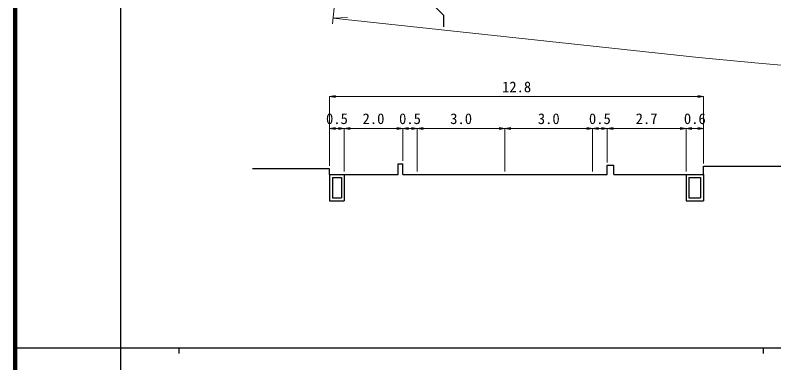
# Model space of a CAD drawing. Units: millimetres at full size, sheet at 1:1000, with parts at other scales. Extents: x 40000 to 680000, y 20000 to 380000.
# Drawn here: x 40000 to 169844, y 202409 to 261946 of the extents above; entities that cross this region are included whole.
import ezdxf
from ezdxf.enums import TextEntityAlignment as Align

# ---------------------------------------------------------------- set-up
doc = ezdxf.new("R2010")
doc.units = ezdxf.units.MM
doc.header["$LTSCALE"] = 1000
for name, color, linetype, lineweight in [('M-BGD', 7, 'Continuous', 25), ('M-STR-HTXT', 7, 'Continuous', 13), ('M-STR-STRC', 7, 'Continuous', 25), ('M-TTL', 2, 'Continuous', 140), ('M-TTL-BAND', 7, 'Continuous', 25)]:
    doc.layers.add(name, color=color, linetype=linetype, lineweight=lineweight)
doc.styles.add('ＭＳ ゴシック', font='')
doc.styles.get('ＭＳ ゴシック').set_extended_font_data('MS Gothic')

# ---------------------------------------------------------------- blocks, each defined once
blk = doc.blocks.new('open_arrow')
at = {"color": 0, "linetype": 'Continuous', "lineweight": -2}
blk.add_lwpolyline([(7.5, 1.25), (0, 0), (7.5, -1.25)], dxfattribs=at)

msp = doc.modelspace()

# ---------------------------------------------------------------- linework, layer by layer
at = {"layer": 'M-BGD'}
for p, q in [((105573, 236492), (106323, 236492)), ((105573, 234672), (105573, 236492)), ((106323, 234672), (106323, 236492)), ((141323, 236239), (142473, 236239)), ((141323, 234672), (141323, 236239)), ((142473, 234672), (142473, 236239)), ((93823, 234672), (93823, 230172)), ((94323, 234172), (95823, 234172)), ((94323, 234172), (94323, 230672)), ((95823, 234172), (95823, 230672)), ((96323, 234672), (96323, 230172)), ((154823, 234672), (154823, 230172)), ((155323, 234172), (155323, 230672)), ((155323, 234172), (157323, 234172)), ((157323, 234172), (157323, 230672)), ((157823, 234672), (157823, 230172)), ((93823, 230172), (96323, 230172)), ((94323, 230672), (95823, 230672)), ((154823, 230172), (157823, 230172)), ((155323, 230672), (157323, 230672))]:
    msp.add_line(p, q, dxfattribs=at)
for points in [[(93823, 234672), (93823, 235650), (80592, 235650)], [(142473, 234672), (154823, 234672), (157823, 234672), (157823, 236059), (172224, 236059)], [(93823, 234672), (96323, 234672), (105573, 234672)], [(106323, 234672), (108823, 234672), (123823, 234672), (138823, 234672), (141323, 234672)]]:
    msp.add_lwpolyline(points, dxfattribs=at)
at = {"layer": 'M-STR-HTXT'}
for p, q in [((97033, 288236), (94339, 260450)), ((94435, 261445), (96889, 261524)), ((93823, 236150), (93823, 248005)), ((157823, 248004), (93823, 248004)), ((157823, 236559), (157823, 248005)), ((93823, 242561), (96323, 242561)), ((96323, 235172), (96323, 242562)), ((96323, 242561), (106323, 242561)), ((106323, 236992), (106323, 242562)), ((106323, 242561), (108823, 242561)), ((108823, 235172), (108823, 242562)), ((108823, 242561), (123823, 242561)), ((123823, 235172), (123823, 242562)), ((123823, 242561), (138823, 242561)), ((138823, 235172), (138823, 242562)), ((138823, 242561), (141323, 242561)), ((141323, 236739), (141323, 242562)), ((141323, 242561), (154823, 242561)), ((154823, 235172), (154823, 242562)), ((154823, 242561), (157823, 242561))]:
    msp.add_line(p, q, dxfattribs=at)
msp.add_lwpolyline([(94435, 261445), (156969, 254712), (167231, 253703), (174406, 253073), (182009, 252501), (186864, 252187), (198046, 251615), (206734, 251316), (218660, 251112), (220915, 251103), (260992, 251421), (333554, 252016)], dxfattribs=at)
at = {"layer": 'M-STR-STRC'}
for p, q in [((108793, 266446), (113293, 261945)), ((113293, 261945), (113293, 259946))]:
    msp.add_line(p, q, dxfattribs=at)
at = {"layer": 'M-TTL'}
msp.add_line((40000, 380000), (40000, 20000), dxfattribs=at)
at = {"layer": 'M-TTL-BAND'}
for p, q in [((58000, 370000), (58000, 20000)), ((40000, 205000), (579000, 205000)), ((68000, 205000), (68000, 204000)), ((168000, 205000), (168000, 204000))]:
    msp.add_line(p, q, dxfattribs=at)

# ---------------------------------------------------------------- block references
at = {"layer": 'M-STR-HTXT', "xscale": 133, "yscale": 133}
for p in [(93823, 248004), (93823, 242561), (96323, 242561), (106323, 242561), (108823, 242561), (123823, 242561), (138823, 242561), (141323, 242561), (154823, 242561)]:
    msp.add_blockref('open_arrow', p, dxfattribs=at)
at = {"layer": 'M-STR-HTXT', "xscale": 133, "yscale": 133, "rotation": 180}
for p in [(157823, 248004), (96323, 242561), (106323, 242561), (108823, 242561), (123823, 242561), (138823, 242561), (141323, 242561), (154823, 242561), (157823, 242561)]:
    msp.add_blockref('open_arrow', p, dxfattribs=at)

# ---------------------------------------------------------------- texts
at = {"layer": 'M-STR-HTXT', "style": 'ＭＳ ゴシック'}
for s, p in [('12.8', (125823, 248191)), ('0.5', (95073, 242749)), ('2.0', (101323, 242749)), ('0.5', (107573, 242749)), ('3.0', (116323, 242749)), ('3.0', (131323, 242749)), ('0.5', (140073, 242749)), ('2.7', (148073, 242749)), ('0.6', (156323, 242749))]:
    msp.add_text(s, height=1833, dxfattribs=at).set_placement(p, align=Align.BOTTOM_CENTER)

doc.saveas('drawing.dxf')
